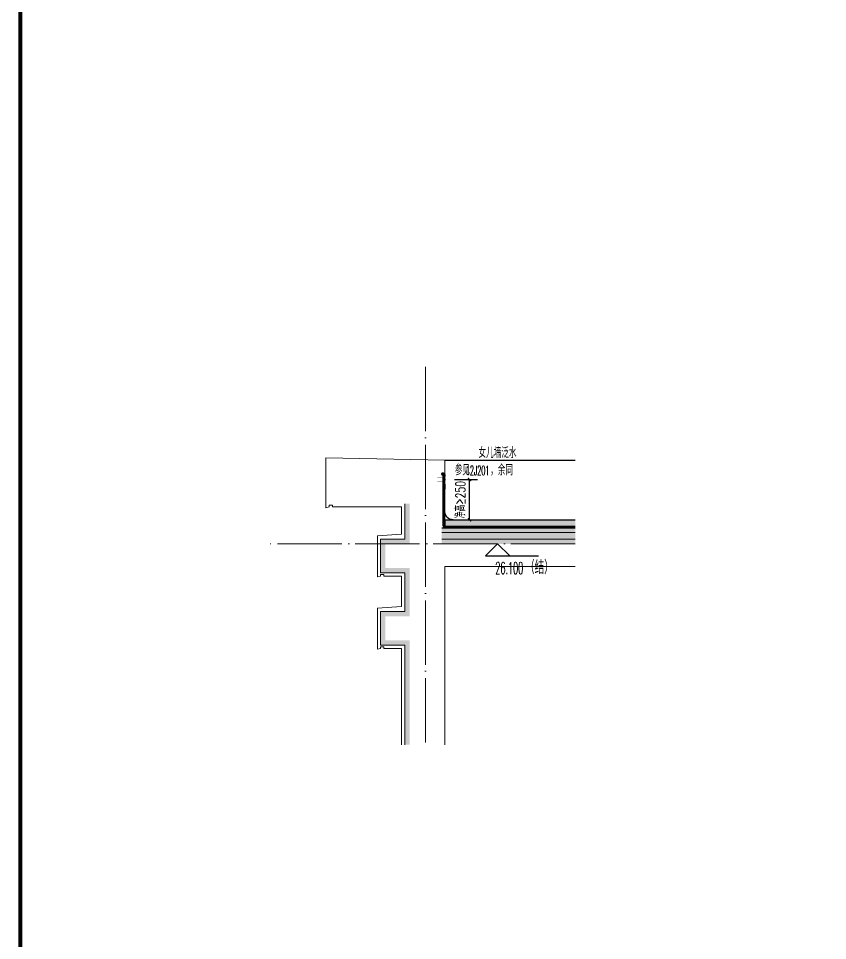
# Model space of a CAD drawing. Extents: x -518115 to 790560, y -210384 to 1628073.
# Drawn here: x 675968 to 680997, y -158326 to -152591 of the extents above; entities that cross this region are included whole.
import ezdxf
from ezdxf.xclip import XClip

# ---------------------------------------------------------------- set-up
doc = ezdxf.new("R2010")
doc.units = 0
doc.header["$LTSCALE"] = 1000
doc.header["$MEASUREMENT"] = 0
doc.header["$XCLIPFRAME"] = 0
doc.linetypes.add('DASH', pattern=[0.35, 0.25, -0.1])
doc.linetypes.add('DOTE', pattern=[2.42, 2, -0.2, 0.02, -0.2])
for name, color, linetype in [('3-屋面构造层', 157, 'Continuous'), ('DIM_ELEV', 3, 'Continuous'), ('DIM_IDEN', 67, 'Continuous'), ('PUB_TEXT', 4, 'Continuous'), ('SURFACE', 6, 'Continuous'), ('图框', 140, 'Continuous'), ('看线', 251, 'Continuous'), ('立面-看线', 251, 'Continuous')]:
    doc.layers.add(name, color=color, linetype=linetype)
for name, color, linetype, lineweight in [('DOTE', 19, 'DOTE', 9), ('PUB_HATCH', 8, 'Continuous', 9), ('内粉刷', 37, 'Continuous', 9)]:
    doc.layers.add(name, color=color, linetype=linetype, lineweight=lineweight)
doc.styles.add('_TCH_DIM', font='SIMPLEX.shx', dxfattribs={"width": 0.7, "bigfont": 'GBCBIG.shx'})
doc.styles.add('_TCH_DIM_T3', font='SIMPLEX.shx', dxfattribs={"width": 0.494118, "bigfont": 'GBCBIG.shx'})
doc.dimstyles.new('_TCH_ARCH&&20', dxfattribs={"dimtxt": 59.5, "dimasz": 20, "dimexe": 50, "dimexo": 60, "dimgap": 25.25, "dimtad": 1, "dimdec": 0, "dimzin": 0, "dimdsep": 46, "dimtxsty": '_TCH_DIM_T3', "dimblk": 'ARCHTICK', "dimcen": 0.09, "dimclrt": 7, "dimazin": 2, "dimtfac": 1, "dimtdec": 0, "dimtix": 1, "dimtmove": 2, "dimatfit": 3, "dimfxl": 1, "dimtolj": 1, "dimtzin": 0, "dimarcsym": 0})

# ---------------------------------------------------------------- blocks, each defined once
blk = doc.blocks.new('GFDDDDRG')
at = {"layer": '图框', "const_width": 50}
blk.add_lwpolyline([(894110, -159499), (922810, -159499), (922810, -108687), (894110, -108687)], close=True, dxfattribs=at)
blk = doc.blocks.new('FGHFG4334GDFGDFFGGGGGGDFG4G')
at = {"layer": 'SURFACE', "const_width": 2.25}
for points in [[(46.5, 0), (0, 0)], [(46.5, -27.6), (0, -27.6)]]:
    blk.add_lwpolyline(points, dxfattribs=at)
at = {"layer": 'SURFACE', "const_width": 1.5}
blk.add_lwpolyline([(46.5, 17.2, -1), (46.5, 5.2), (46.5, -6.8, -1), (46.5, -18.8), (46.5, -36.8), (52.5, -48), (52.5, -72.8)], format="xyb", dxfattribs=at)
blk = doc.blocks.new('FGDGDGD')
at = {"layer": '3-屋面构造层'}
h = blk.add_hatch(dxfattribs=at)
h.set_pattern_fill('隔热材料01', color=256, scale=7.692308, style=0)
h.set_pattern_definition([(270, (9.5186, 433.228), (3.846153863, -7e-16), [0.385980771, -3.460173092]), (270, (6.637, 433.228), (3.846153863, -7e-16), [0.385980771, -3.460173092]), (90, (8.5996, 430.618), (-3.846153863, 2e-16), [0.385980771, -3.460173092]), (90, (7.556, 430.618), (-3.846153863, 2e-16), [0.385980771, -3.460173092]), (180, (10.002, 430), (-5e-16, -3.846153863), [3.848019248, 0.001865385]), (135, (8.9282, 430.193), (2e-16, 3.846144175), [0.328307694, -5.110980792]), (116.56505, (12.5422, 430.4251), (8.6793e-06, 3.8461487416), [0.215769232, -8.384500037]), (116.56505, (8.696, 430.4251), (8.6793e-06, 3.8461487416), [0.215769232, -8.384500037]), (153.43495, (13.1603, 430), (-8.679e-06, 3.846148742), [0.431538463, -8.168730805]), (153.43495, (9.3142, 430), (-8.679e-06, 3.846148742), [0.431538463, -8.168730805]), (63.43495, (12.4457, 431.0041), (-8.6793e-06, 3.8461487416), [2.054923086, -6.545346183]), (63.43495, (8.5996, 431.0041), (-8.6793e-06, 3.8461487416), [2.054923086, -6.545346183]), (116.56505, (13.3647, 433.228), (8.6793e-06, 3.8461487416), [0.215769232, -8.384500037]), (116.56505, (9.5186, 433.228), (8.6793e-06, 3.8461487416), [0.215769232, -8.384500037]), (135, (9.422, 433.421), (2e-16, 3.846144175), [0.328307694, -5.110980792]), (153.43495, (13.036, 433.6532), (-8.679e-06, 3.846148742), [0.431538463, -8.168730805]), (153.43495, (9.19, 433.6532), (-8.679e-06, 3.846148742), [0.431538463, -8.168730805]), (45, (6.7336, 433.421), (2e-16, 3.846144175), [0.328307694, -5.110980792]), (63.43495, (10.4833, 433.228), (-8.6793e-06, 3.8461487416), [0.215769232, -8.384500037]), (63.43495, (6.6371, 433.228), (-8.6793e-06, 3.8461487416), [0.215769232, -8.384500037]), (26.56505, (10.812, 433.6532), (8.679e-06, 3.846148742), [0.431538463, -8.168730805]), (26.56505, (6.9658, 433.6532), (8.679e-06, 3.846148742), [0.431538463, -8.168730805]), (116.56505, (11.4023, 431.0041), (8.6793e-06, 3.8461487416), [2.054923086, -6.545346183]), (116.56505, (7.5561, 431.0041), (8.6793e-06, 3.8461487416), [2.054923086, -6.545346183]), (45, (7.2275, 430.193), (2e-16, 3.846144175), [0.328307694, -5.110980792]), (63.43495, (11.3058, 430.4251), (-8.6793e-06, 3.8461487416), [0.215769232, -8.384500037]), (63.43495, (7.4596, 430.4251), (-8.6793e-06, 3.8461487416), [0.215769232, -8.384500037]), (26.56505, (10.6877, 430), (8.679e-06, 3.846148742), [0.431538463, -8.168730805]), (26.56505, (6.8415, 430), (8.679e-06, 3.846148742), [0.431538463, -8.168730805])])
edge = h.paths.add_edge_path()
edge.add_arc((682180.8, 585366.2), 9.23, 450, 540, ccw=False)
edge.add_line((682180.8, 585375.4), (682191.6, 585375.4))
edge.add_line((682191.6, 585375.4), (682191.6, 585366.2))
edge.add_line((682191.6, 585366.2), (682171.6, 585366.2))
h = blk.add_hatch(dxfattribs=at)
h.set_pattern_fill('混凝土', color=256, scale=5, angle=-1.14576, style=0)
h.set_pattern_definition([(48.854237, (-82751.966, -43707.863), (35.7930991, -3.8540962), [3.75, -41.25]), (353.854237, (-82751.966, -43707.863), (-6.1841378, 37.7408106), [3, -33]), (99.305637, (-82748.983, -43708.185), (29.6089874, 33.886691), [3.1870095, -35.0571056]), (45.038437, (-82751.766, -43697.865), (53.1858973, -9.3413237), [5.625, -61.875]), (95.489837, (-82747.334, -43698.644), (47.6977146, 47.7616795), [4.7805144, -52.58565]), (350.038437, (-82751.766, -43697.865), (47.6976773, 47.7617167), [4.5, -49.5]), (19.854237, (-82746.817, -43700.465), (29.4368469, -20.7237073), [3.75, -41.25]), (324.854237, (-82746.817, -43700.465), (12.8883392, 36.0069862), [3, -33]), (70.305637, (-82744.364, -43702.192), (42.3251977, 15.2832459), [3.1870095, -35.0571056]), (36.3542372, (-82751.966, -43707.863), (0.9406985, 16.62920733), [0, -32.6, 0, -33.5, 0, -33.125]), (6.3542372, (-82751.966, -43707.863), (13.54517982, 19.45362572), [0, -19.1, 0, -31.85, 0, -12.625]), (326.3542372, (-82763.114, -43707.64), (26.66323482, -1.66123381), [0, -12.5, 0, -39, 0, -51.75]), (316.3542372, (-82768.113, -43707.54), (29.2535633, 4.4211788), [0, -16.25, 0, -25.9, 0, -36.75])])
h.paths.add_polyline_path([(674875.1, 585046.2), (674875.1, 585086.2), (682171.6, 585086.2), (682171.6, 585046.2)])
h = blk.add_hatch(dxfattribs=at)
h.set_pattern_fill('隔热材料03', color=256, scale=12.5, style=0)
h.set_pattern_definition([(113.578, (-500407.8114, 374696.8656), (-0.0086926214, 6.2699620763), [1.075, -0.5693125, 2.8375, -0.5693125, 1.075, -0.6825]), (66.42, (-500406.1744, 374696.8656), (2.727787851, 6.0425e-05), [1.075, -0.5693125, 2.840375, -0.5693125, 1.075, -0.6825]), (180, (-500406.1744, 374696.8656), (0, 6.25), [1.636625, -1.0910625]), (180, (-500407.538, 374702.4906), (0, 6.25), [1.636625, -1.0910625]), (90, (-500405.7427, 374697.8548), (2.72775, 2e-16), [0.52175, -5.72825]), (90, (-500407.1066, 374700.9798), (2.72775, 2e-16), [0.52175, -5.72825]), (90, (-500408.2427, 374697.8548), (2.72775, 2e-16), [0.52175, -5.72825]), (90, (-500409.6066, 374700.9798), (2.72775, 2e-16), [0.52175, -5.72825])])
edge = h.paths.add_edge_path()
edge.add_line((682177.8, 585086.2), (682177.8, 585050.2))
edge.add_arc((682171.6, 585050.2), 6.25, 270, 360, ccw=False)
edge.add_line((682171.6, 585044), (682171.6, 585086.2))
edge.add_line((682171.6, 585086.2), (682177.8, 585086.2))
h = blk.add_hatch(dxfattribs=at)
h.set_pattern_fill('焦渣矿渣', color=256, scale=4, angle=-1.14576, style=0)
h.set_pattern_definition([(358.8542372, (-82751.966, -43697.863), (8.27546507, 13.69326162), [1.6, -14.4]), (298.8542372, (-82751.966, -43697.863), (15.99644496, -0.32013217), [1.6, -14.4]), (238.8542372, (-82750.366, -43697.895), (7.72097989, -14.0133938), [1.6, -14.4]), (268.8542372, (-82745.567, -43697.991), (15.83683295, -8.3183365), [2.4, -11.456]), (268.8542372, (-82743.967, -43698.023), (15.83683295, -8.3183365), [2.4, -11.456]), (268.8542372, (-82742.368, -43698.055), (15.83683295, -8.3183365), [2.4, -11.456])])
h.paths.add_polyline_path([(674875.1, 585006.2), (674875.1, 585036.2), (682191.6, 585036.2), (682191.6, 585006.2)])
h = blk.add_hatch(dxfattribs=at)
h.set_pattern_fill('加气混凝土', color=256, scale=5, style=0)
h.set_pattern_definition([(0, (-82734.266, -43726.163), (30, 60), [0, -60]), (0, (-82769.366, -43734.263), (30, 60), [0, -60]), (0, (-82749.866, -43734.863), (30, 60), [0, -60]), (0, (-82728.566, -43717.163), (30, 60), [0, -60]), (0, (-82753.466, -43737.863), (30, 60), [0, -60]), (0, (-82722.566, -43679.363), (30, 60), [0, -60]), (0, (-82740.866, -43684.163), (30, 60), [0, -60]), (0, (-82731.266, -43691.663), (30, 60), [0, -60]), (0, (-82780.166, -43692.863), (30, 60), [0, -60]), (0, (-82750.766, -43695.563), (30, 60), [0, -60]), (0, (-82762.166, -43710.863), (30, 60), [0, -60]), (0, (-82761.566, -43733.363), (30, 60), [0, -60]), (0, (-82739.066, -43735.763), (30, 60), [0, -60]), (0, (-82722.566, -43709.363), (30, 60), [0, -60]), (0, (-82778.666, -43718.663), (30, 60), [0, -60]), (0, (-82773.566, -43708.463), (30, 60), [0, -60]), (0, (-82750.166, -43712.663), (30, 60), [0, -60]), (0, (-82758.566, -43721.363), (30, 60), [0, -60]), (0, (-82763.366, -43701.563), (30, 60), [0, -60]), (0, (-82755.866, -43679.063), (30, 60), [0, -60]), (0, (-82776.266, -43731.263), (30, 60), [0, -60]), (0, (-82743.266, -43691.363), (30, 60), [0, -60]), (0, (-82771.166, -43690.463), (30, 60), [0, -60]), (0, (-82775.966, -43682.663), (30, 60), [0, -60]), (130.601294, (-82726.2516, -43698.149), (-149.999998343, 180.000000787), [2.6341554, -1103.7111]), (18.4349488, (-82730.537, -43697.006), (149.99999945, 59.99999956), [2.710524, -376.76279]), (90, (-82730.537, -43699.578), (30, 60), [2.5714284, -117.428565]), (161.565051, (-82727.966, -43700.435), (-150.000000755, 59.99999553), [2.710524, -376.76279]), (53.1301023, (-82727.966, -43700.435), (30.00000006, 59.99999997), [2.857143, -297.14285]), (135, (-82725.68, -43731.006), (-30.00000363, 59.99999594), [2.424366, -167.28126]), (45, (-82729.109, -43731.006), (29.9999998, 59.99999976), [2.424366, -167.28126]), (135, (-82727.394, -43732.72), (-30.00000363, 59.99999594), [2.424366, -167.28126]), (45, (-82727.394, -43732.72), (29.9999998, 59.99999976), [2.424366, -167.28126]), (116.565051, (-82754.537, -43690.72), (-5.2e-06, 119.9999967), [3.1943826, -63.88765]), (180, (-82755.966, -43687.863), (-30, 60), [3.4285716, -56.571425]), (63.434949, (-82760.823, -43690.72), (3e-07, 119.9999994), [3.1943826, -63.88765]), (116.565051, (-82759.394, -43693.58), (-5.2e-06, 119.9999967), [3.1943826, -63.88765]), (0, (-82759.394, -43693.58), (30, 60), [3.4285716, -56.571425]), (63.434949, (-82755.966, -43693.58), (3e-07, 119.9999994), [3.1943826, -63.88765]), (107.102728, (-82731.9658, -43711.0063), (-89.999996559, 300.000000484), [3.8861346, -1628.29025]), (143.972626, (-82733.1087, -43707.292), (-569.999992774, 419.999999525), [3.8861346, -812.202]), (180, (-82736.25, -43705.006), (-30, 60), [3.7142856, -56.28571]), (36.0273733, (-82743.1087, -43707.292), (569.999995788, 419.999995472), [3.8861346, -812.202]), (71.5650511, (-82744.252, -43710.721), (90.00000046, 299.99999948), [3.6140316, -375.85928]), (107.102728, (-82743.1087, -43714.4348), (-89.999996559, 300.000000484), [3.8861346, -1628.29025]), (143.972626, (-82739.966, -43716.7206), (-569.999992774, 419.999999525), [3.8861346, -812.202]), (0, (-82739.966, -43716.72), (30, 60), [3.7142856, -56.28571]), (36.0273733, (-82736.2516, -43716.7206), (569.999995788, 419.999995472), [3.8861346, -812.202]), (71.5650511, (-82733.109, -43714.435), (90.00000046, 299.99999948), [3.6140316, -375.85928]), (150.255118, (-82731.3944, -43683.006), (-90.000000213, 59.999999257), [2.303502, -481.43196]), (90, (-82733.394, -43684.15), (30, 60), [2.2857144, -117.714275]), (29.7448813, (-82733.3944, -43684.149), (90.000000053, 59.99999972), [2.303502, -481.43196]), (116.565051, (-82745.394, -43725.58), (-5.2e-06, 119.9999967), [3.1943826, -63.88765]), (168.690067, (-82746.823, -43722.7206), (-270.0000002, 59.999998494), [2.9137254, -608.96855]), (41.1859251, (-82751.9658, -43724.149), (749.999995456, 659.999994229), [3.0371844, -1272.5802]), (90, (-82751.966, -43727.006), (30, 60), [2.857143, -117.14285]), (138.814074, (-82749.68, -43729.0063), (-749.999986669, 660.000004204), [3.0371844, -1272.5802]), (16.6992442, (-82749.68, -43729.0063), (989.999992552, 299.999996858), [2.982945, -1249.85375]), (60.9453959, (-82746.823, -43728.149), (29.99999992, 59.999999469), [2.9416086, -1232.53395]), (109.983106, (-82770.5373, -43700.4348), (-150.000000565, 419.9999988885), [3.3442002, -1401.21975]), (155.556045, (-82771.68, -43697.292), (-390.0000014866, 179.99999626), [3.4522986, -1446.51315]), (24.4439547, (-82777.9658, -43697.292), (390.0000001945, 179.999999134), [3.4522986, -1446.51315]), (70.0168934, (-82779.1087, -43700.4348), (150.000000452, 419.999998958), [3.3442002, -1401.21975]), (109.983106, (-82777.9658, -43703.5777), (-150.000000565, 419.9999988885), [3.3442002, -1401.21975]), (160.016893, (-82774.823, -43704.7206), (-150.000000088, 59.999997267), [3.3442002, -698.93775]), (19.9831065, (-82774.823, -43704.7206), (149.999999176, 59.999999905), [3.3442002, -698.93775]), (70.0168934, (-82771.68, -43703.5777), (150.000000452, 419.999998958), [3.3442002, -1401.21975]), (122.005383, (-82748.2516, -43705.8634), (-30.000004026, 59.999996937), [2.6954232, -563.3434]), (18.4349488, (-82752.252, -43704.435), (149.99999945, 59.99999956), [2.710524, -376.76279]), (90, (-82752.252, -43707.006), (30, 60), [2.5714284, -117.428565]), (161.565051, (-82749.68, -43707.863), (-150.000000755, 59.99999553), [2.710524, -376.76279]), (54.4623222, (-82749.68, -43707.8634), (209.999999696, 299.99999955), [2.457807, -1029.82115]), (116.565051, (-82765.68, -43720.435), (-5.2e-06, 119.9999967), [3.1943826, -63.88765]), (180, (-82767.11, -43717.58), (-30, 60), [3.142857, -56.85714]), (59.0362434, (-82771.966, -43720.435), (30.000000098, 59.99999971), [3.3319728, -696.3822]), (120.963756, (-82770.2516, -43723.292), (-30.0000041, 59.999997245), [3.3319728, -696.3822]), (0, (-82770.25, -43723.29), (30, 60), [3.142857, -56.85714]), (63.434949, (-82767.11, -43723.29), (3e-07, 119.9999994), [3.1943826, -63.88765])])
h.paths.add_polyline_path([(682191.6, 584936.2), (674875.1, 584936.2), (674875.1, 584966.2), (682191.6, 584966.2)])
at = {"layer": '立面-看线'}
h = blk.add_hatch(dxfattribs=at)
h.set_pattern_fill('HONEY', color=256, scale=7)
h.set_pattern_definition([(0, (-799653.24, -415240.13), (16.66875, 9.623705), [11.1125, -22.225]), (120, (-799653.24, -415240.13), (-16.66874801, 9.62370845), [11.1125, -22.225]), (60, (-799653.24, -415240.13), (1.99e-06, 19.24741345), [-22.225, 11.1125])])
h.paths.add_polyline_path([(682191.6, 584966.2), (674875.1, 584966.2), (674875.1, 585006.2), (682191.6, 585006.2)])
at = {"layer": '3-屋面构造层'}
for p, q in [((682177.8, 585086.2), (674875.1, 585086.2)), ((682171.6, 585086.2), (682171.6, 585044)), ((682171.6, 585046.2), (674875.1, 585046.2)), ((682191.6, 585036.2), (674875.1, 585036.2))]:
    blk.add_line(p, q, dxfattribs=at)
at = {"layer": '3-屋面构造层', "color": 251, "linetype": 'DASH', "ltscale": 0.05, "true_color": 0x636466, "const_width": 2.5}
for points in [[(682056.6, 585042.7), (682171.6, 585042.7, 0.414214), (682179.1, 585050.2), (682179.1, 585366.2)], [(682056.6, 585039), (682171.6, 585039, 0.414214), (682182.8, 585050.2), (682182.8, 585366.2)]]:
    blk.add_lwpolyline(points, format="xyb", dxfattribs=at)
at = {"layer": '3-屋面构造层', "color": 251, "true_color": 0x636466}
for points in [[(682056.6, 585041.5), (682171.6, 585041.5, 0.414214), (682180.3, 585050.2), (682180.3, 585366.2)], [(682056.6, 585044), (682171.6, 585044, 0.414214), (682177.8, 585050.2), (682177.8, 585366.2)], [(682056.6, 585040.2), (682171.6, 585040.2, 0.414214), (682181.6, 585050.2), (682181.6, 585366.2), (682184.1, 585366.2), (682184.1, 585050.2, -0.414214), (682171.6, 585037.7), (682056.6, 585037.7)]]:
    blk.add_lwpolyline(points, format="xyb", dxfattribs=at)
at = {"layer": '3-屋面构造层', "ltscale": 0.8}
blk.add_lwpolyline([(682171.6, 585366.2, -0.414214), (682180.8, 585375.4), (682191.6, 585375.4), (682191.6, 585366.2), (682171.6, 585366.2)], format="xyb", dxfattribs=at)
at = {"layer": '3-屋面构造层', "color": 251, "linetype": 'DASH', "ltscale": 0.05, "true_color": 0x636466, "const_width": 2.5}
for points in [[(682042.7, 585039), (674875.1, 585039)], [(682056.6, 585042.7), (682042.7, 585039)]]:
    blk.add_lwpolyline(points, dxfattribs=at)
at = {"layer": '3-屋面构造层', "color": 251, "true_color": 0x636466}
for points in [[(682042.7, 585040.2), (674875.1, 585040.2)], [(674875.1, 585037.7), (682042.7, 585037.7)], [(682056, 585043.8), (682042.1, 585040.1)], [(682043.2, 585037.9), (682057.1, 585041.6)]]:
    blk.add_lwpolyline(points, dxfattribs=at)
at = {"layer": '3-屋面构造层'}
blk.add_arc((682121.6, 585136.2), 50, 270, 360, dxfattribs=at)
at = {"layer": 'PUB_HATCH', "color": 215, "true_color": 0xa953a0}
for p, q in [((682191.6, 585006.2), (674875.1, 585006.2)), ((682191.6, 584966.2), (674875.1, 584966.2))]:
    blk.add_line(p, q, dxfattribs=at)
at = {"layer": '3-屋面构造层', "color": 1, "xscale": -1}
blk.add_blockref('FGHFG4334GDFGDFFGGGGGGDFG4G', (682218.1, 585349), dxfattribs=at)
blk = doc.blocks.new('A$C40486AD2')
at = {"layer": 'PUB_TEXT', "style": '_TCH_DIM'}
for s, height, width, p in [('女儿墙泛水', 67.52, 0.7, (254.8, 115.3)), ('参见', 67.52, 0.7, (107.7, 7.5)), ('12J201', 59.5, 0.494118, (176.6, 7.5)), ('，余同', 67.52, 0.7, (327.8, 7.5))]:
    blk.add_text(s, height=height, dxfattribs=dict(at, width=width)).set_placement(p)
blk = doc.blocks.new('_ArchTick')
at = {"color": 0, "linetype": 'ByBlock', "const_width": 0.4}
blk.add_lwpolyline([(-0.5, -0.5), (0.5, 0.5)], dxfattribs=at)
blk = doc.blocks.new('*D329')
at = {"layer": 'Defpoints', "color": 0, "transparency": 16777216}
for p in [(678619.2, -155458.8), (678771.7, -155458.8), (678619.2, -155708.8)]:
    blk.add_point(p, dxfattribs=at)
at = {"layer": 'DIM_IDEN', "color": 0, "lineweight": -2, "transparency": 16777216}
for p, q in [((678679.2, -155458.8), (678821.7, -155458.8)), ((678771.7, -155708.8), (678771.7, -155458.8)), ((678679.2, -155708.8), (678821.7, -155708.8))]:
    blk.add_line(p, q, dxfattribs=at)
at = {"layer": 'DIM_IDEN', "color": 0, "lineweight": -2, "transparency": 16777216, "xscale": 20, "yscale": 20, "zscale": 20}
for p, rotation in [((678771.7, -155458.8), 90), ((678771.7, -155708.8), 270)]:
    blk.add_blockref('_ArchTick', p, dxfattribs=dict(at, rotation=rotation))
at = {"layer": 'DIM_IDEN', "color": 7, "transparency": 16777216, "insert": (678715.1, -155583.8), "char_height": 59.5, "attachment_point": 5, "rotation": 90, "style": '_TCH_DIM_T3'}
blk.add_mtext('\\A1;{\\W0.70588;净高≥250}', dxfattribs=at)

msp = doc.modelspace()

# ---------------------------------------------------------------- hatches: boundary and pattern name
at = {"layer": '立面-看线'}
h = msp.add_hatch(dxfattribs=at)
h.set_pattern_fill('HONEY', color=256, scale=7)
h.set_pattern_definition([(0, (-132653.943, -544255.758), (16.66875, 9.623705), [11.1125, -22.225]), (120, (-132653.943, -544255.758), (-16.66874801, 9.62370845), [11.1125, -22.225]), (60, (-132653.943, -544255.758), (1.99e-06, 19.24741345), [-22.225, 11.1125])])
h.paths.add_polyline_path([(678369.3, -157108.4), (678399.3, -157108.4), (678399.3, -156458.8), (678249.2, -156458.8), (678249.2, -156308.8), (678399.3, -156308.8), (678399.3, -156008.8), (678249.2, -156008.8), (678249.2, -155858.8), (678399.3, -155858.8), (678399.3, -155608.8), (678369.2, -155608.8), (678369.2, -155828.8), (678219.2, -155828.8), (678219.2, -156038.8), (678369.2, -156038.8), (678369.2, -156278.8), (678219.2, -156278.8), (678219.2, -156488.8), (678369.2, -156488.8)])

# ---------------------------------------------------------------- linework, layer by layer
at = {"layer": 'DIM_ELEV', "color": 3}
for p, q in [((678946.7, -155858.8), (678871.7, -155933.8)), ((678946.7, -155858.8), (679021.7, -155933.8)), ((678871.7, -155933.8), (679199.7, -155933.8))]:
    msp.add_line(p, q, dxfattribs=at)
at = {"layer": 'DOTE', "linetype": 'DOTE', "ltscale": 0.2}
for p, q in [((678499.2, -154758.8), (678499.2, -157108.4)), ((679429.5, -155858.8), (677524.6, -155858.8))]:
    msp.add_line(p, q, dxfattribs=at)
at = {"layer": 'PUB_HATCH', "color": 215, "true_color": 0xa953a0}
msp.add_lwpolyline([(678369.2, -155608.8), (678369.2, -155828.8), (678219.2, -155828.8), (678219.2, -156038.8), (678369.2, -156038.8), (678369.2, -156278.8), (678219.2, -156278.8), (678219.2, -156488.8), (678369.2, -156488.8), (678369.3, -157108.4)], dxfattribs=at)
at = {"layer": '内粉刷'}
for points in [[(677879.2, -155628.8), (677879.2, -155323.8), (678619.2, -155338.8), (678619.2, -155708.8)], [(677919.2, -155628.8), (677919.2, -155618.8), (677899.2, -155618.8), (677899.2, -155628.8), (677879.2, -155633.8), (677879.2, -155628.8)], [(678349.2, -155628.8), (677919.2, -155628.8)], [(678349.2, -155628.8), (678349.2, -155798.8), (678199.2, -155808.8), (678199.2, -156058.8)], [(678619.3, -157108.4), (678619.2, -155998.8), (679429.5, -155998.8)], [(678239.2, -156058.8), (678239.2, -156048.8), (678219.2, -156048.8), (678219.2, -156058.8), (678199.2, -156063.8), (678199.2, -156058.8)], [(678239.2, -156058.8), (678349.2, -156058.8), (678349.2, -156248.8), (678199.2, -156258.8), (678199.2, -156508.8)], [(678219.2, -156058.8), (678219.2, -156058.8)], [(678239.2, -156508.8), (678239.2, -156498.8), (678219.2, -156498.8), (678219.2, -156508.8), (678199.2, -156513.8), (678199.2, -156508.8)], [(678219.2, -156508.8), (678219.2, -156508.8)], [(678239.2, -156508.8), (678349.2, -156508.8), (678349.3, -157108.4)]]:
    msp.add_lwpolyline(points, dxfattribs=at)
at = {"layer": '看线'}
msp.add_line((678619.2, -155338.8), (679429.5, -155338.8), dxfattribs=at)

# ---------------------------------------------------------------- block references
at = {"xscale": 0.5, "yscale": 0.5, "zscale": 0.5}
msp.add_blockref('GFDDDDRG', (228925.6, -93716.5), dxfattribs=at)
msp.add_blockref('A$C40486AD2', (678572.7, -155440))
ref = msp.add_blockref('FGDGDGD', (1360790.8, -740795), dxfattribs=dict(xscale=-1))
XClip(ref).set_block_clipping_path([(681361.3418921778, 584936.1769558351), (682291.5665918037, 585389.8130026823)])

# ---------------------------------------------------------------- texts
at = {"layer": 'DIM_ELEV', "color": 7, "style": '_TCH_DIM'}
for s, height, width, p in [('（结）', 84.4, 0.7, (679117.7, -156046.3)), ('26.100', 74.38, 0.494118, (678932.2, -156046.3))]:
    msp.add_text(s, height=height, dxfattribs=dict(at, width=width)).set_placement(p)

# ---------------------------------------------------------------- dimensions: what is measured, and where the dimension line sits
at = {"layer": 'DIM_IDEN'}
dim = msp.add_aligned_dim(p1=(678619.2, -155708.8), p2=(678619.2, -155458.8), distance=-152.5, text='{\\W0.70588;净高≥250}', dimstyle='_TCH_ARCH&&20', dxfattribs=at)
dim.commit()
dim.dimension.update_dxf_attribs({"geometry": '*D329', "text_midpoint": (678715.1, -155583.8)})

doc.saveas('drawing.dxf')
